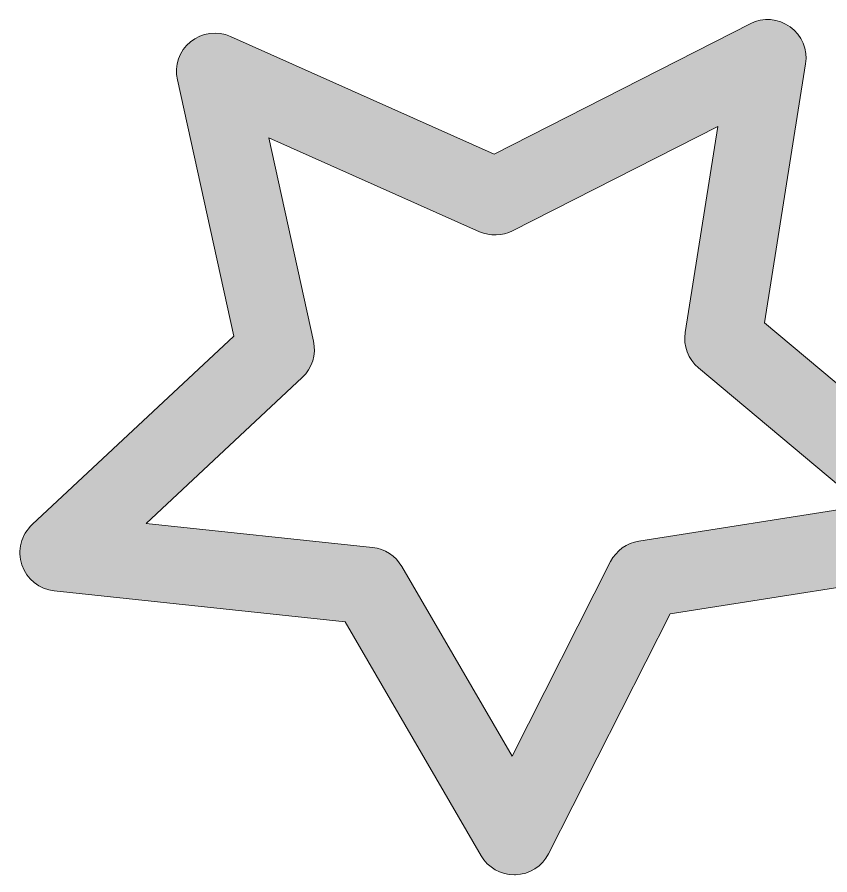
# Model space of a CAD drawing. Header units: inches. Extents: x 36 to 566, y -548 to -76.
# Drawn here: x 35.64 to 77.94, y -387.61 to -342.98 of the extents above; entities that cross this region are included whole.
import ezdxf

# ---------------------------------------------------------------- set-up
doc = ezdxf.new("R2010")
doc.units = ezdxf.units.IN
doc.header["$MEASUREMENT"] = 0
doc.layers.add('Layer 1', color=7, linetype='Continuous')

msp = doc.modelspace()

# ---------------------------------------------------------------- hatches: boundary and pattern name
at = {"layer": 'Layer 1', "true_color": 0xec008b}
h = msp.add_hatch(color=230, dxfattribs=at)
h.dxf.hatch_style = 2
edge = h.paths.add_edge_path()
edge.add_spline(control_points=[(61.516, -387.606), (60.805, -387.606), (60.146, -387.228), (59.788, -386.612), (59.788, -386.612), (52.71, -374.448), (52.71, -374.448), (52.71, -374.448), (37.573, -372.833), (37.573, -372.833), (36.795, -372.75), (36.137, -372.22), (35.889, -371.478), (35.641, -370.735), (35.849, -369.916), (36.421, -369.382), (36.421, -369.382), (46.915, -359.587), (46.915, -359.587), (46.915, -359.587), (43.977, -346.242), (43.977, -346.242), (43.815, -345.505), (44.081, -344.739), (44.667, -344.262), (45.251, -343.785), (46.054, -343.679), (46.745, -343.986), (46.745, -343.986), (60.462, -350.101), (60.462, -350.101), (60.462, -350.101), (73.789, -343.321), (73.789, -343.321), (74.46, -342.981), (75.264, -343.044), (75.872, -343.486), (76.48, -343.928), (76.789, -344.674), (76.671, -345.416), (76.671, -345.416), (74.537, -358.891), (74.537, -358.891), (74.537, -358.891), (85.612, -368.163), (85.612, -368.163), (86.213, -368.667), (86.465, -369.476), (86.255, -370.232), (86.045, -370.988), (85.414, -371.551), (84.639, -371.673), (84.639, -371.673), (69.632, -374.03), (69.632, -374.03), (69.632, -374.03), (63.3, -386.511), (63.3, -386.511), (62.968, -387.164), (62.306, -387.584), (61.574, -387.605), (61.554, -387.605), (61.535, -387.606), (61.516, -387.606)], knot_values=[0, 0, 0, 0, 1, 1, 1, 2, 2, 2, 3, 3, 3, 4, 4, 4, 5, 5, 5, 6, 6, 6, 7, 7, 7, 8, 8, 8, 9, 9, 9, 10, 10, 10, 11, 11, 11, 12, 12, 12, 13, 13, 13, 14, 14, 14, 15, 15, 15, 16, 16, 16, 17, 17, 17, 18, 18, 18, 19, 19, 19, 20, 20, 20, 21, 21, 21, 21], degree=3, periodic=1)
edge = h.paths.add_edge_path()
edge.add_spline(control_points=[(42.35, -369.32), (42.35, -369.32), (54.142, -370.578), (54.142, -370.578), (54.774, -370.645), (55.338, -371.011), (55.658, -371.561), (55.658, -371.561), (61.396, -381.423), (61.396, -381.423), (61.396, -381.423), (66.528, -371.308), (66.528, -371.308), (66.818, -370.735), (67.367, -370.337), (68.001, -370.237), (68.001, -370.237), (79.669, -368.405), (79.669, -368.405), (79.669, -368.405), (71.1, -361.23), (71.1, -361.23), (70.561, -360.779), (70.299, -360.078), (70.409, -359.384), (70.409, -359.384), (72.107, -348.664), (72.107, -348.664), (72.107, -348.664), (61.426, -354.099), (61.426, -354.099), (60.889, -354.372), (60.256, -354.388), (59.705, -354.142), (59.705, -354.142), (48.736, -349.253), (48.736, -349.253), (48.736, -349.253), (51.066, -359.841), (51.066, -359.841), (51.218, -360.531), (50.994, -361.25), (50.477, -361.732), (50.477, -361.732), (42.35, -369.32), (42.35, -369.32)], knot_values=[0, 0, 0, 0, 1, 1, 1, 2, 2, 2, 3, 3, 3, 4, 4, 4, 5, 5, 5, 6, 6, 6, 7, 7, 7, 8, 8, 8, 9, 9, 9, 10, 10, 10, 11, 11, 11, 12, 12, 12, 13, 13, 13, 14, 14, 14, 15, 15, 15, 15], degree=3, periodic=1)

# ---------------------------------------------------------------- linework, layer by layer
at = {"layer": 'Layer 1', "lineweight": 0}
for points, knots in [([(61.516, -387.606), (60.805, -387.606), (60.146, -387.228), (59.788, -386.612), (59.788, -386.612), (52.71, -374.448), (52.71, -374.448), (52.71, -374.448), (37.573, -372.833), (37.573, -372.833), (36.795, -372.75), (36.137, -372.22), (35.889, -371.478), (35.641, -370.735), (35.849, -369.916), (36.421, -369.382), (36.421, -369.382), (46.915, -359.587), (46.915, -359.587), (46.915, -359.587), (43.977, -346.242), (43.977, -346.242), (43.815, -345.505), (44.081, -344.739), (44.667, -344.262), (45.251, -343.785), (46.054, -343.679), (46.745, -343.986), (46.745, -343.986), (60.462, -350.101), (60.462, -350.101), (60.462, -350.101), (73.789, -343.321), (73.789, -343.321), (74.46, -342.981), (75.264, -343.044), (75.872, -343.486), (76.48, -343.928), (76.789, -344.674), (76.671, -345.416), (76.671, -345.416), (74.537, -358.891), (74.537, -358.891), (74.537, -358.891), (85.612, -368.163), (85.612, -368.163), (86.213, -368.667), (86.465, -369.476), (86.255, -370.232), (86.045, -370.988), (85.414, -371.551), (84.639, -371.673), (84.639, -371.673), (69.632, -374.03), (69.632, -374.03), (69.632, -374.03), (63.3, -386.511), (63.3, -386.511), (62.968, -387.164), (62.306, -387.584), (61.574, -387.605), (61.554, -387.605), (61.535, -387.606), (61.516, -387.606)], [0, 0, 0, 0, 1, 1, 1, 2, 2, 2, 3, 3, 3, 4, 4, 4, 5, 5, 5, 6, 6, 6, 7, 7, 7, 8, 8, 8, 9, 9, 9, 10, 10, 10, 11, 11, 11, 12, 12, 12, 13, 13, 13, 14, 14, 14, 15, 15, 15, 16, 16, 16, 17, 17, 17, 18, 18, 18, 19, 19, 19, 20, 20, 20, 21, 21, 21, 21]), ([(42.35, -369.32), (42.35, -369.32), (54.142, -370.578), (54.142, -370.578), (54.774, -370.645), (55.338, -371.011), (55.658, -371.561), (55.658, -371.561), (61.396, -381.423), (61.396, -381.423), (61.396, -381.423), (66.528, -371.308), (66.528, -371.308), (66.818, -370.735), (67.367, -370.337), (68.001, -370.237), (68.001, -370.237), (79.669, -368.405), (79.669, -368.405), (79.669, -368.405), (71.1, -361.23), (71.1, -361.23), (70.561, -360.779), (70.299, -360.078), (70.409, -359.384), (70.409, -359.384), (72.107, -348.664), (72.107, -348.664), (72.107, -348.664), (61.426, -354.099), (61.426, -354.099), (60.889, -354.372), (60.256, -354.388), (59.705, -354.142), (59.705, -354.142), (48.736, -349.253), (48.736, -349.253), (48.736, -349.253), (51.066, -359.841), (51.066, -359.841), (51.218, -360.531), (50.994, -361.25), (50.477, -361.732), (50.477, -361.732), (42.35, -369.32), (42.35, -369.32)], [0, 0, 0, 0, 1, 1, 1, 2, 2, 2, 3, 3, 3, 4, 4, 4, 5, 5, 5, 6, 6, 6, 7, 7, 7, 8, 8, 8, 9, 9, 9, 10, 10, 10, 11, 11, 11, 12, 12, 12, 13, 13, 13, 14, 14, 14, 15, 15, 15, 15])]:
    msp.add_open_spline(points, degree=3, knots=knots, dxfattribs=at)

doc.saveas('drawing.dxf')
